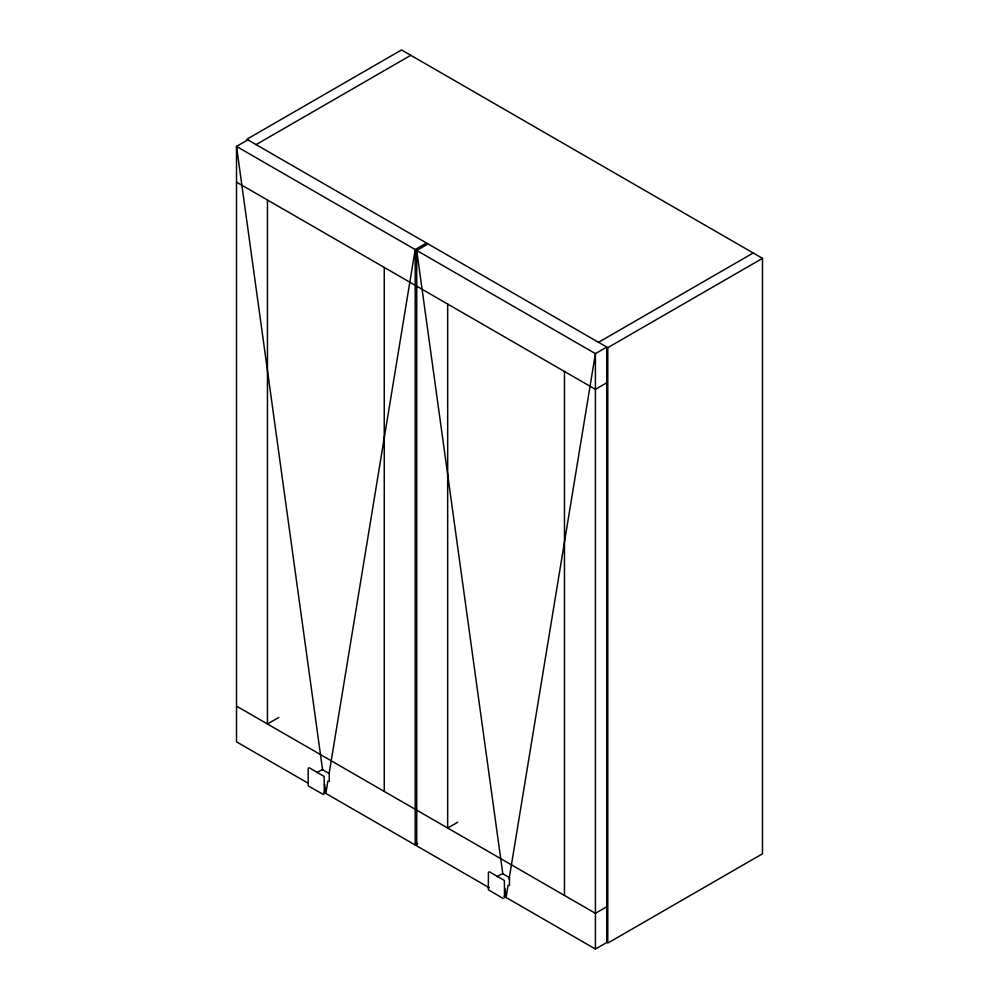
<?xml version="1.0" encoding="UTF-8"?>
<svg xmlns="http://www.w3.org/2000/svg" width="999" height="999" viewBox="0 0 999 999"><rect width="100%" height="100%" fill="white"/><g stroke="black" fill="none" stroke-linecap="round" stroke-linejoin="round"><path stroke-width="1.5" d="M327.872 781.131L325.849 793.418L324.575 784.153M329.133 773.451L415.184 249.563L426.536 243.019M508.091 885.176L506.068 897.477L504.795 888.211M509.103 879.033L595.416 353.621L606.755 347.065L606.755 942.507L595.416 949.05L504.058 896.303M247.864 139.86L236.513 146.403L236.513 741.845L307.717 782.954M256.106 144.618L410.801 55.307M428.084 243.906L416.733 250.462L416.733 845.891L489.285 887.774M598.501 342.307L753.209 252.984M607.792 347.664L762.487 258.354L762.487 853.783L607.792 943.093L607.792 347.664L246.828 139.261L401.523 49.95L762.487 258.354M606.755 382.792L595.416 389.348L416.733 286.189M278.796 717.432L267.457 723.975L267.457 200M316.833 772.664L322.053 769.642M323.838 792.257L415.184 845.004L417.707 843.543M457.754 822.202L447.677 828.034L447.677 304.046M497.065 876.71L502.285 873.7M606.755 906.78L595.416 913.323L416.733 810.164M323.389 794.505L308.192 785.851L308.204 768.219L309.353 767.819L324.151 776.448L324.313 793.718M236.513 182.13L415.184 285.289M236.513 706.118L415.184 809.277M322.502 769.692L329.108 773.501M502.734 873.738L509.328 877.547M503.209 898.526L488.336 889.759L488.424 872.264L489.585 871.865L504.37 880.494L504.532 897.764M502.872 874.312L416.733 250.462L595.416 353.621L595.416 949.05M322.652 770.254L236.513 146.403L415.184 249.563L415.184 845.004M564.472 371.478L564.472 895.466M509.478 877.821L509.478 885.439M384.253 267.432L384.253 791.408M329.258 773.763L329.258 781.393"/></g></svg>
